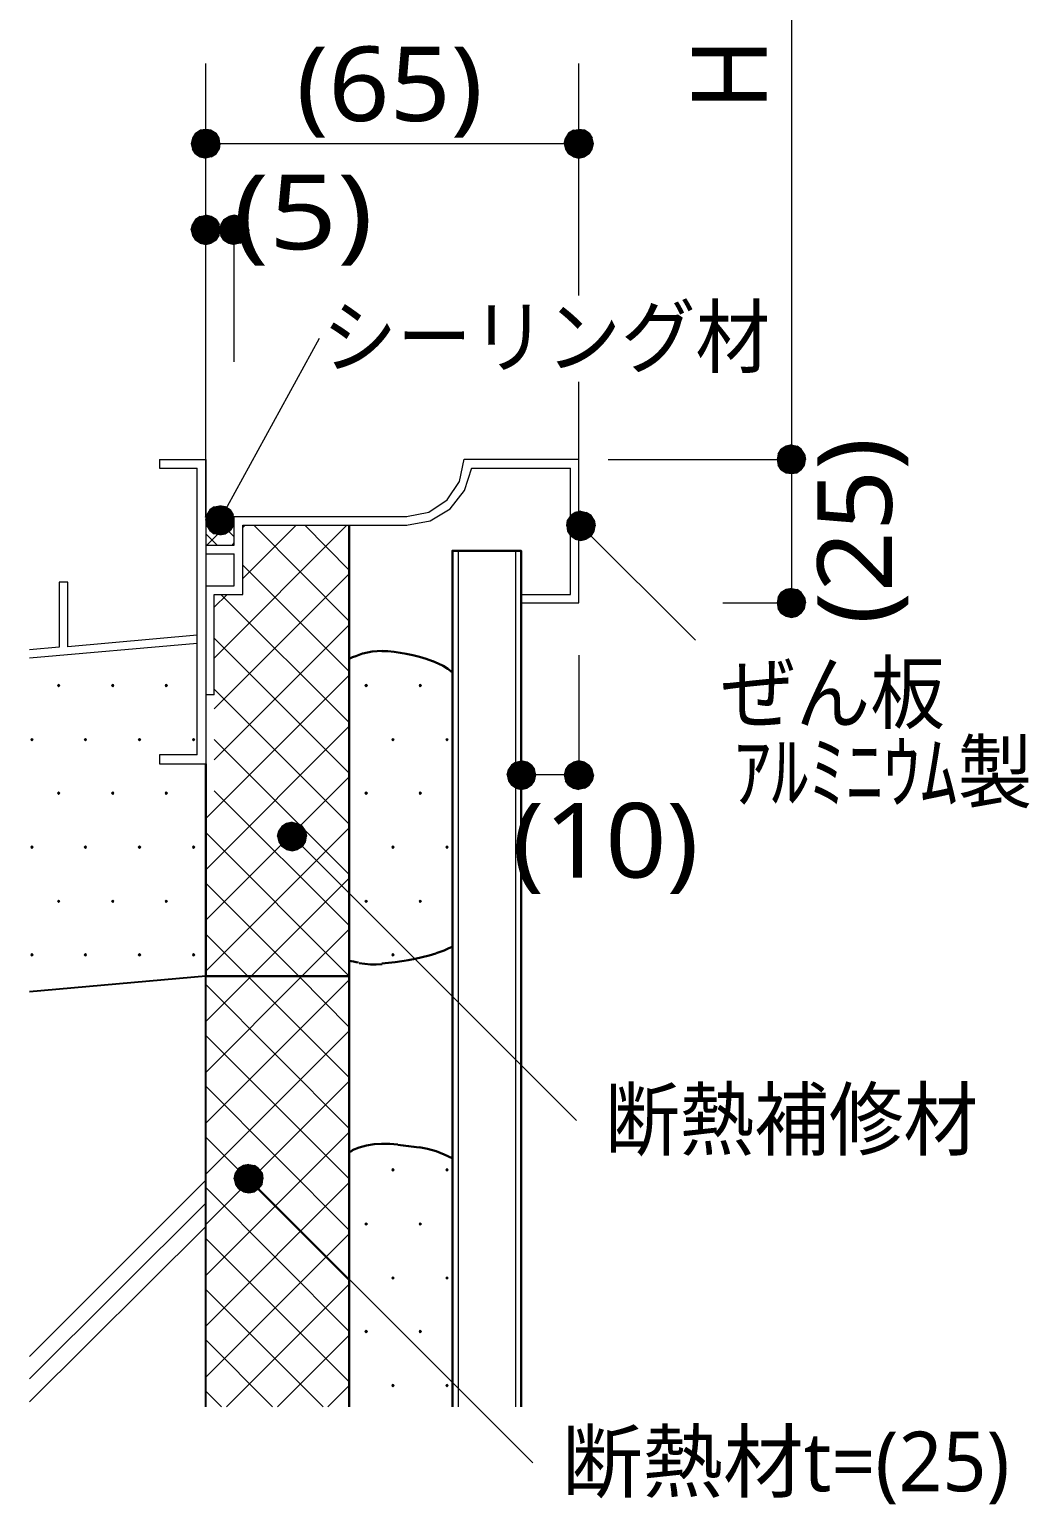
# Model space of a CAD drawing. Header units: millimetres. Extents: x 0 to 420, y 0 to 297.
# Drawn here: x 320.5 to 355.3, y 163.8 to 215.2 of the extents above; entities that cross this region are included whole.
import ezdxf
from ezdxf.enums import TextEntityAlignment as Align

# ---------------------------------------------------------------- set-up
doc = ezdxf.new("R2010")
doc.units = ezdxf.units.MM
doc.styles.add('kst32b', font='NotoSansJP-Variable.ttf')

msp = doc.modelspace()

# ---------------------------------------------------------------- hatches: boundary and pattern name
h = msp.add_hatch(color=7)
h.paths.add_polyline_path([(326.623, 211.73), (326.432, 211.709), (326.623, 211.243), (326.623, 211.73)])
h.paths.add_polyline_path([(326.432, 211.709), (326.623, 211.243), (326.263, 211.603), (326.432, 211.709)])
h.paths.add_polyline_path([(326.623, 211.243), (326.263, 211.603), (326.157, 211.434), (326.623, 211.243)])
h = msp.add_hatch(color=7)
h.paths.add_polyline_path([(327.088, 211.434), (326.983, 211.603), (326.623, 211.243), (327.088, 211.434)])
h.paths.add_polyline_path([(326.983, 211.603), (326.623, 211.243), (326.813, 211.709), (326.983, 211.603)])
h.paths.add_polyline_path([(326.623, 211.243), (326.813, 211.709), (326.623, 211.73), (326.623, 211.243)])
h = msp.add_hatch(color=7)
h.paths.add_polyline_path([(339.81, 211.709), (339.619, 211.73), (339.619, 211.243), (339.81, 211.709)])
h.paths.add_polyline_path([(339.619, 211.73), (339.619, 211.243), (339.429, 211.709), (339.619, 211.73)])
h.paths.add_polyline_path([(339.619, 211.243), (339.429, 211.709), (339.259, 211.603), (339.619, 211.243)])
h = msp.add_hatch(color=7)
h.paths.add_polyline_path([(340.127, 211.243), (340.085, 211.434), (339.619, 211.243), (340.127, 211.243)])
h.paths.add_polyline_path([(340.085, 211.434), (339.619, 211.243), (339.979, 211.603), (340.085, 211.434)])
h.paths.add_polyline_path([(339.619, 211.243), (339.979, 211.603), (339.81, 211.709), (339.619, 211.243)])
for points in [[(326.157, 211.434), (326.115, 211.243), (326.623, 211.243), (326.157, 211.434)], [(340.085, 211.053), (340.127, 211.243), (339.619, 211.243), (340.085, 211.053)], [(327.088, 208.047), (327.11, 208.238), (326.623, 208.238), (327.088, 208.047)], [(327.152, 208.428), (327.11, 208.238), (327.618, 208.238), (327.152, 208.428)], [(346.837, 199.771), (347.028, 199.75), (347.028, 200.237), (346.837, 199.771)], [(339.492, 198.395), (339.344, 198.289), (339.683, 197.929), (339.492, 198.395)], [(326.665, 197.929), (326.771, 197.76), (327.11, 198.12), (326.665, 197.929)], [(346.837, 194.776), (347.028, 194.733), (347.028, 195.241), (346.837, 194.776)], [(321.5, 192.405), (321.479, 192.384), (321.458, 192.363), (321.479, 192.341), (321.5, 192.32), (321.522, 192.341), (321.543, 192.363), (321.522, 192.384), (321.5, 192.405)], [(323.384, 192.405), (323.363, 192.384), (323.342, 192.363), (323.363, 192.341), (323.384, 192.32), (323.405, 192.341), (323.427, 192.363), (323.405, 192.384), (323.384, 192.405)], [(325.247, 192.405), (325.226, 192.384), (325.205, 192.363), (325.226, 192.341), (325.247, 192.32), (325.268, 192.341), (325.289, 192.363), (325.268, 192.384), (325.247, 192.405)], [(332.211, 192.405), (332.19, 192.384), (332.169, 192.363), (332.19, 192.341), (332.211, 192.32), (332.232, 192.341), (332.253, 192.363), (332.232, 192.384), (332.211, 192.405)], [(334.095, 192.405), (334.073, 192.384), (334.052, 192.363), (334.073, 192.341), (334.095, 192.32), (334.116, 192.341), (334.137, 192.363), (334.116, 192.384), (334.095, 192.405)], [(320.569, 190.521), (320.548, 190.5), (320.527, 190.479), (320.548, 190.458), (320.569, 190.437), (320.59, 190.458), (320.612, 190.479), (320.59, 190.5), (320.569, 190.521)], [(322.432, 190.521), (322.411, 190.5), (322.389, 190.479), (322.411, 190.458), (322.432, 190.437), (322.453, 190.458), (322.474, 190.479), (322.453, 190.5), (322.432, 190.521)], [(324.316, 190.521), (324.295, 190.5), (324.273, 190.479), (324.295, 190.458), (324.316, 190.437), (324.337, 190.458), (324.358, 190.479), (324.337, 190.5), (324.316, 190.521)], [(326.2, 190.521), (326.178, 190.5), (326.157, 190.479), (326.178, 190.458), (326.2, 190.437), (326.221, 190.458), (326.242, 190.479), (326.221, 190.5), (326.2, 190.521)], [(333.142, 190.521), (333.121, 190.5), (333.1, 190.479), (333.121, 190.458), (333.142, 190.437), (333.163, 190.458), (333.185, 190.479), (333.163, 190.5), (333.142, 190.521)], [(335.026, 190.521), (335.005, 190.5), (334.984, 190.479), (335.005, 190.458), (335.026, 190.437), (335.047, 190.458), (335.068, 190.479), (335.047, 190.5), (335.026, 190.521)], [(338.074, 189.039), (338.116, 189.251), (337.608, 189.251), (338.074, 189.039)], [(339.154, 189.442), (339.111, 189.251), (339.619, 189.251), (339.154, 189.442)], [(321.5, 188.658), (321.479, 188.637), (321.458, 188.616), (321.479, 188.595), (321.5, 188.574), (321.522, 188.595), (321.543, 188.616), (321.522, 188.637), (321.5, 188.658)], [(323.384, 188.658), (323.363, 188.637), (323.342, 188.616), (323.363, 188.595), (323.384, 188.574), (323.405, 188.595), (323.427, 188.616), (323.405, 188.637), (323.384, 188.658)], [(325.247, 188.658), (325.226, 188.637), (325.205, 188.616), (325.226, 188.595), (325.247, 188.574), (325.268, 188.595), (325.289, 188.616), (325.268, 188.637), (325.247, 188.658)], [(332.211, 188.658), (332.19, 188.637), (332.169, 188.616), (332.19, 188.595), (332.211, 188.574), (332.232, 188.595), (332.253, 188.616), (332.232, 188.637), (332.211, 188.658)], [(334.095, 188.658), (334.073, 188.637), (334.052, 188.616), (334.073, 188.595), (334.095, 188.574), (334.116, 188.595), (334.137, 188.616), (334.116, 188.637), (334.095, 188.658)], [(329.438, 187.558), (329.269, 187.452), (329.629, 187.113), (329.438, 187.558)], [(320.569, 186.775), (320.548, 186.754), (320.527, 186.732), (320.548, 186.711), (320.569, 186.69), (320.59, 186.711), (320.612, 186.732), (320.59, 186.754), (320.569, 186.775)], [(322.432, 186.775), (322.411, 186.754), (322.389, 186.732), (322.411, 186.711), (322.432, 186.69), (322.453, 186.711), (322.474, 186.732), (322.453, 186.754), (322.432, 186.775)], [(324.316, 186.775), (324.295, 186.754), (324.273, 186.732), (324.295, 186.711), (324.316, 186.69), (324.337, 186.711), (324.358, 186.732), (324.337, 186.754), (324.316, 186.775)], [(326.2, 186.775), (326.178, 186.754), (326.157, 186.732), (326.178, 186.711), (326.2, 186.69), (326.221, 186.711), (326.242, 186.732), (326.221, 186.754), (326.2, 186.775)], [(333.142, 186.775), (333.121, 186.754), (333.1, 186.732), (333.121, 186.711), (333.142, 186.69), (333.163, 186.711), (333.185, 186.732), (333.163, 186.754), (333.142, 186.775)], [(335.026, 186.775), (335.005, 186.754), (334.984, 186.732), (335.005, 186.711), (335.026, 186.69), (335.047, 186.711), (335.068, 186.732), (335.047, 186.754), (335.026, 186.775)], [(321.5, 184.891), (321.479, 184.87), (321.458, 184.848), (321.479, 184.827), (321.5, 184.806), (321.522, 184.827), (321.543, 184.848), (321.522, 184.87), (321.5, 184.891)], [(323.384, 184.891), (323.363, 184.87), (323.342, 184.848), (323.363, 184.827), (323.384, 184.806), (323.405, 184.827), (323.427, 184.848), (323.405, 184.87), (323.384, 184.891)], [(325.247, 184.891), (325.226, 184.87), (325.205, 184.848), (325.226, 184.827), (325.247, 184.806), (325.268, 184.827), (325.289, 184.848), (325.268, 184.87), (325.247, 184.891)], [(332.211, 184.891), (332.19, 184.87), (332.169, 184.848), (332.19, 184.827), (332.211, 184.806), (332.232, 184.827), (332.253, 184.848), (332.232, 184.87), (332.211, 184.891)], [(334.095, 184.891), (334.073, 184.87), (334.052, 184.848), (334.073, 184.827), (334.095, 184.806), (334.116, 184.827), (334.137, 184.848), (334.116, 184.87), (334.095, 184.891)], [(320.569, 183.028), (320.548, 183.007), (320.527, 182.986), (320.548, 182.965), (320.569, 182.944), (320.59, 182.965), (320.612, 182.986), (320.59, 183.007), (320.569, 183.028)], [(322.432, 183.028), (322.411, 183.007), (322.389, 182.986), (322.411, 182.965), (322.432, 182.944), (322.453, 182.965), (322.474, 182.986), (322.453, 183.007), (322.432, 183.028)], [(324.316, 183.028), (324.295, 183.007), (324.273, 182.986), (324.295, 182.965), (324.316, 182.944), (324.337, 182.965), (324.358, 182.986), (324.337, 183.007), (324.316, 183.028)], [(326.2, 183.028), (326.178, 183.007), (326.157, 182.986), (326.178, 182.965), (326.2, 182.944), (326.221, 182.965), (326.242, 182.986), (326.221, 183.007), (326.2, 183.028)], [(333.142, 183.028), (333.121, 183.007), (333.1, 182.986), (333.121, 182.965), (333.142, 182.944), (333.163, 182.965), (333.185, 182.986), (333.163, 183.007), (333.142, 183.028)], [(327.935, 175.641), (327.766, 175.535), (328.126, 175.175), (327.935, 175.641)], [(333.142, 175.535), (333.121, 175.514), (333.1, 175.493), (333.121, 175.472), (333.142, 175.45), (333.163, 175.472), (333.185, 175.493), (333.163, 175.514), (333.142, 175.535)], [(335.026, 175.535), (335.005, 175.514), (334.984, 175.493), (335.005, 175.472), (335.026, 175.45), (335.047, 175.472), (335.068, 175.493), (335.047, 175.514), (335.026, 175.535)], [(332.211, 173.651), (332.19, 173.63), (332.169, 173.609), (332.19, 173.588), (332.211, 173.567), (332.232, 173.588), (332.253, 173.609), (332.232, 173.63), (332.211, 173.651)], [(334.095, 173.651), (334.073, 173.63), (334.052, 173.609), (334.073, 173.588), (334.095, 173.567), (334.116, 173.588), (334.137, 173.609), (334.116, 173.63), (334.095, 173.651)], [(333.142, 171.767), (333.121, 171.746), (333.1, 171.725), (333.121, 171.704), (333.142, 171.683), (333.163, 171.704), (333.185, 171.725), (333.163, 171.746), (333.142, 171.767)], [(335.026, 171.767), (335.005, 171.746), (334.984, 171.725), (335.005, 171.704), (335.026, 171.683), (335.047, 171.704), (335.068, 171.725), (335.047, 171.746), (335.026, 171.767)], [(332.211, 169.905), (332.19, 169.884), (332.169, 169.862), (332.19, 169.841), (332.211, 169.82), (332.232, 169.841), (332.253, 169.862), (332.232, 169.884), (332.211, 169.905)], [(334.095, 169.905), (334.073, 169.884), (334.052, 169.862), (334.073, 169.841), (334.095, 169.82), (334.116, 169.841), (334.137, 169.862), (334.116, 169.884), (334.095, 169.905)], [(333.142, 168.021), (333.121, 168), (333.1, 167.979), (333.121, 167.957), (333.142, 167.936), (333.163, 167.957), (333.185, 167.979), (333.163, 168), (333.142, 168.021)], [(335.026, 168.021), (335.005, 168), (334.984, 167.979), (335.005, 167.957), (335.026, 167.936), (335.047, 167.957), (335.068, 167.979), (335.047, 168), (335.026, 168.021)]]:
    msp.add_hatch(color=7).paths.add_polyline_path(points)
h = msp.add_hatch(color=7)
h.paths.add_polyline_path([(326.115, 211.243), (326.157, 211.053), (326.623, 211.243), (326.115, 211.243)])
h.paths.add_polyline_path([(326.157, 211.053), (326.623, 211.243), (326.263, 210.883), (326.157, 211.053)])
h.paths.add_polyline_path([(326.623, 211.243), (326.263, 210.883), (326.432, 210.778), (326.623, 211.243)])
h = msp.add_hatch(color=7)
h.paths.add_polyline_path([(326.432, 210.778), (326.623, 210.735), (326.623, 211.243), (326.432, 210.778)])
h.paths.add_polyline_path([(326.623, 210.735), (326.623, 211.243), (326.813, 210.778), (326.623, 210.735)])
h.paths.add_polyline_path([(326.623, 211.243), (326.813, 210.778), (326.983, 210.883), (326.623, 211.243)])
h = msp.add_hatch(color=7)
h.paths.add_polyline_path([(326.983, 210.883), (327.088, 211.053), (326.623, 211.243), (326.983, 210.883)])
h.paths.add_polyline_path([(327.088, 211.053), (326.623, 211.243), (327.11, 211.243), (327.088, 211.053)])
h.paths.add_polyline_path([(326.623, 211.243), (327.11, 211.243), (327.088, 211.434), (326.623, 211.243)])
h = msp.add_hatch(color=7)
h.paths.add_polyline_path([(339.259, 211.603), (339.154, 211.434), (339.619, 211.243), (339.259, 211.603)])
h.paths.add_polyline_path([(339.154, 211.434), (339.619, 211.243), (339.111, 211.243), (339.154, 211.434)])
h.paths.add_polyline_path([(339.619, 211.243), (339.111, 211.243), (339.154, 211.053), (339.619, 211.243)])
h = msp.add_hatch(color=7)
h.paths.add_polyline_path([(339.154, 211.053), (339.259, 210.883), (339.619, 211.243), (339.154, 211.053)])
h.paths.add_polyline_path([(339.259, 210.883), (339.619, 211.243), (339.429, 210.778), (339.259, 210.883)])
h.paths.add_polyline_path([(339.619, 211.243), (339.429, 210.778), (339.619, 210.735), (339.619, 211.243)])
h = msp.add_hatch(color=7)
h.paths.add_polyline_path([(339.619, 210.735), (339.81, 210.778), (339.619, 211.243), (339.619, 210.735)])
h.paths.add_polyline_path([(339.81, 210.778), (339.619, 211.243), (339.979, 210.883), (339.81, 210.778)])
h.paths.add_polyline_path([(339.619, 211.243), (339.979, 210.883), (340.085, 211.053), (339.619, 211.243)])
h = msp.add_hatch(color=7)
h.paths.add_polyline_path([(326.813, 208.703), (326.623, 208.746), (326.623, 208.238), (326.813, 208.703)])
h.paths.add_polyline_path([(326.623, 208.746), (326.623, 208.238), (326.432, 208.703), (326.623, 208.746)])
h.paths.add_polyline_path([(326.623, 208.238), (326.432, 208.703), (326.263, 208.597), (326.623, 208.238)])
h = msp.add_hatch(color=7)
h.paths.add_polyline_path([(327.11, 208.238), (327.088, 208.428), (326.623, 208.238), (327.11, 208.238)])
h.paths.add_polyline_path([(327.088, 208.428), (326.623, 208.238), (326.983, 208.597), (327.088, 208.428)])
h.paths.add_polyline_path([(326.623, 208.238), (326.983, 208.597), (326.813, 208.703), (326.623, 208.238)])
h = msp.add_hatch(color=7)
h.paths.add_polyline_path([(327.618, 208.746), (327.427, 208.703), (327.618, 208.238), (327.618, 208.746)])
h.paths.add_polyline_path([(327.427, 208.703), (327.618, 208.238), (327.258, 208.597), (327.427, 208.703)])
h.paths.add_polyline_path([(327.618, 208.238), (327.258, 208.597), (327.152, 208.428), (327.618, 208.238)])
h = msp.add_hatch(color=7)
h.paths.add_polyline_path([(328.083, 208.428), (327.978, 208.597), (327.618, 208.238), (328.083, 208.428)])
h.paths.add_polyline_path([(327.978, 208.597), (327.618, 208.238), (327.808, 208.703), (327.978, 208.597)])
h.paths.add_polyline_path([(327.618, 208.238), (327.808, 208.703), (327.618, 208.746), (327.618, 208.238)])
h = msp.add_hatch(color=7)
h.paths.add_polyline_path([(326.263, 208.597), (326.157, 208.428), (326.623, 208.238), (326.263, 208.597)])
h.paths.add_polyline_path([(326.157, 208.428), (326.623, 208.238), (326.115, 208.238), (326.157, 208.428)])
h.paths.add_polyline_path([(326.623, 208.238), (326.115, 208.238), (326.157, 208.047), (326.623, 208.238)])
h = msp.add_hatch(color=7)
h.paths.add_polyline_path([(326.157, 208.047), (326.263, 207.878), (326.623, 208.238), (326.157, 208.047)])
h.paths.add_polyline_path([(326.263, 207.878), (326.623, 208.238), (326.432, 207.772), (326.263, 207.878)])
h.paths.add_polyline_path([(326.623, 208.238), (326.432, 207.772), (326.623, 207.73), (326.623, 208.238)])
h = msp.add_hatch(color=7)
h.paths.add_polyline_path([(326.623, 207.73), (326.813, 207.772), (326.623, 208.238), (326.623, 207.73)])
h.paths.add_polyline_path([(326.813, 207.772), (326.623, 208.238), (326.983, 207.878), (326.813, 207.772)])
h.paths.add_polyline_path([(326.623, 208.238), (326.983, 207.878), (327.088, 208.047), (326.623, 208.238)])
h = msp.add_hatch(color=7)
h.paths.add_polyline_path([(327.11, 208.238), (327.152, 208.047), (327.618, 208.238), (327.11, 208.238)])
h.paths.add_polyline_path([(327.152, 208.047), (327.618, 208.238), (327.258, 207.878), (327.152, 208.047)])
h.paths.add_polyline_path([(327.618, 208.238), (327.258, 207.878), (327.427, 207.772), (327.618, 208.238)])
h = msp.add_hatch(color=7)
h.paths.add_polyline_path([(327.427, 207.772), (327.618, 207.73), (327.618, 208.238), (327.427, 207.772)])
h.paths.add_polyline_path([(327.618, 207.73), (327.618, 208.238), (327.808, 207.772), (327.618, 207.73)])
h.paths.add_polyline_path([(327.618, 208.238), (327.808, 207.772), (327.978, 207.878), (327.618, 208.238)])
h = msp.add_hatch(color=7)
h.paths.add_polyline_path([(327.978, 207.878), (328.083, 208.047), (327.618, 208.238), (327.978, 207.878)])
h.paths.add_polyline_path([(328.083, 208.047), (327.618, 208.238), (328.126, 208.238), (328.083, 208.047)])
h.paths.add_polyline_path([(327.618, 208.238), (328.126, 208.238), (328.083, 208.428), (327.618, 208.238)])
h = msp.add_hatch(color=7)
h.paths.add_polyline_path([(346.837, 200.702), (346.668, 200.596), (347.028, 200.237), (346.837, 200.702)])
h.paths.add_polyline_path([(346.668, 200.596), (347.028, 200.237), (346.562, 200.427), (346.668, 200.596)])
h.paths.add_polyline_path([(347.028, 200.237), (346.562, 200.427), (346.52, 200.237), (347.028, 200.237)])
h = msp.add_hatch(color=7)
h.paths.add_polyline_path([(347.366, 200.596), (347.218, 200.702), (347.028, 200.237), (347.366, 200.596)])
h.paths.add_polyline_path([(347.218, 200.702), (347.028, 200.237), (347.028, 200.745), (347.218, 200.702)])
h.paths.add_polyline_path([(347.028, 200.237), (347.028, 200.745), (346.837, 200.702), (347.028, 200.237)])
h = msp.add_hatch(color=7)
h.paths.add_polyline_path([(347.472, 200.046), (347.514, 200.237), (347.028, 200.237), (347.472, 200.046)])
h.paths.add_polyline_path([(347.514, 200.237), (347.028, 200.237), (347.472, 200.427), (347.514, 200.237)])
h.paths.add_polyline_path([(347.028, 200.237), (347.472, 200.427), (347.366, 200.596), (347.028, 200.237)])
h = msp.add_hatch(color=7)
h.paths.add_polyline_path([(346.52, 200.237), (346.562, 200.046), (347.028, 200.237), (346.52, 200.237)])
h.paths.add_polyline_path([(346.562, 200.046), (347.028, 200.237), (346.668, 199.877), (346.562, 200.046)])
h.paths.add_polyline_path([(347.028, 200.237), (346.668, 199.877), (346.837, 199.771), (347.028, 200.237)])
h = msp.add_hatch(color=7)
h.paths.add_polyline_path([(347.028, 199.75), (347.218, 199.771), (347.028, 200.237), (347.028, 199.75)])
h.paths.add_polyline_path([(347.218, 199.771), (347.028, 200.237), (347.366, 199.877), (347.218, 199.771)])
h.paths.add_polyline_path([(347.028, 200.237), (347.366, 199.877), (347.472, 200.046), (347.028, 200.237)])
h = msp.add_hatch(color=7)
h.paths.add_polyline_path([(326.771, 198.48), (326.665, 198.311), (327.11, 198.12), (326.771, 198.48)])
h.paths.add_polyline_path([(326.665, 198.311), (327.11, 198.12), (326.623, 198.12), (326.665, 198.311)])
h.paths.add_polyline_path([(327.11, 198.12), (326.623, 198.12), (326.665, 197.929), (327.11, 198.12)])
h = msp.add_hatch(color=7)
h.paths.add_polyline_path([(327.3, 198.586), (327.11, 198.628), (327.11, 198.12), (327.3, 198.586)])
h.paths.add_polyline_path([(327.11, 198.628), (327.11, 198.12), (326.919, 198.586), (327.11, 198.628)])
h.paths.add_polyline_path([(327.11, 198.12), (326.919, 198.586), (326.771, 198.48), (327.11, 198.12)])
h = msp.add_hatch(color=7)
h.paths.add_polyline_path([(327.618, 198.12), (327.575, 198.311), (327.11, 198.12), (327.618, 198.12)])
h.paths.add_polyline_path([(327.575, 198.311), (327.11, 198.12), (327.47, 198.48), (327.575, 198.311)])
h.paths.add_polyline_path([(327.11, 198.12), (327.47, 198.48), (327.3, 198.586), (327.11, 198.12)])
h = msp.add_hatch(color=7)
h.paths.add_polyline_path([(340.043, 198.289), (339.873, 198.395), (339.683, 197.929), (340.043, 198.289)])
h.paths.add_polyline_path([(339.873, 198.395), (339.683, 197.929), (339.683, 198.437), (339.873, 198.395)])
h.paths.add_polyline_path([(339.683, 197.929), (339.683, 198.437), (339.492, 198.395), (339.683, 197.929)])
h = msp.add_hatch(color=7)
h.paths.add_polyline_path([(326.771, 197.76), (326.919, 197.654), (327.11, 198.12), (326.771, 197.76)])
h.paths.add_polyline_path([(326.919, 197.654), (327.11, 198.12), (327.11, 197.612), (326.919, 197.654)])
h.paths.add_polyline_path([(327.11, 198.12), (327.11, 197.612), (327.3, 197.654), (327.11, 198.12)])
h = msp.add_hatch(color=7)
h.paths.add_polyline_path([(327.3, 197.654), (327.47, 197.76), (327.11, 198.12), (327.3, 197.654)])
h.paths.add_polyline_path([(327.47, 197.76), (327.11, 198.12), (327.575, 197.929), (327.47, 197.76)])
h.paths.add_polyline_path([(327.11, 198.12), (327.575, 197.929), (327.618, 198.12), (327.11, 198.12)])
h = msp.add_hatch(color=7)
h.paths.add_polyline_path([(339.344, 198.289), (339.217, 198.12), (339.683, 197.929), (339.344, 198.289)])
h.paths.add_polyline_path([(339.217, 198.12), (339.683, 197.929), (339.196, 197.929), (339.217, 198.12)])
h.paths.add_polyline_path([(339.683, 197.929), (339.196, 197.929), (339.217, 197.739), (339.683, 197.929)])
h = msp.add_hatch(color=7)
h.paths.add_polyline_path([(339.217, 197.739), (339.344, 197.57), (339.683, 197.929), (339.217, 197.739)])
h.paths.add_polyline_path([(339.344, 197.57), (339.683, 197.929), (339.492, 197.464), (339.344, 197.57)])
h.paths.add_polyline_path([(339.683, 197.929), (339.492, 197.464), (339.683, 197.421), (339.683, 197.929)])
h = msp.add_hatch(color=7)
h.paths.add_polyline_path([(340.148, 197.739), (340.191, 197.929), (339.683, 197.929), (340.148, 197.739)])
h.paths.add_polyline_path([(340.191, 197.929), (339.683, 197.929), (340.148, 198.12), (340.191, 197.929)])
h.paths.add_polyline_path([(339.683, 197.929), (340.148, 198.12), (340.043, 198.289), (339.683, 197.929)])
h = msp.add_hatch(color=7)
h.paths.add_polyline_path([(339.683, 197.421), (339.873, 197.464), (339.683, 197.929), (339.683, 197.421)])
h.paths.add_polyline_path([(339.873, 197.464), (339.683, 197.929), (340.043, 197.57), (339.873, 197.464)])
h.paths.add_polyline_path([(339.683, 197.929), (340.043, 197.57), (340.148, 197.739), (339.683, 197.929)])
h = msp.add_hatch(color=7)
h.paths.add_polyline_path([(346.837, 195.707), (346.668, 195.601), (347.028, 195.241), (346.837, 195.707)])
h.paths.add_polyline_path([(346.668, 195.601), (347.028, 195.241), (346.562, 195.432), (346.668, 195.601)])
h.paths.add_polyline_path([(347.028, 195.241), (346.562, 195.432), (346.52, 195.241), (347.028, 195.241)])
h = msp.add_hatch(color=7)
h.paths.add_polyline_path([(347.366, 195.601), (347.218, 195.707), (347.028, 195.241), (347.366, 195.601)])
h.paths.add_polyline_path([(347.218, 195.707), (347.028, 195.241), (347.028, 195.749), (347.218, 195.707)])
h.paths.add_polyline_path([(347.028, 195.241), (347.028, 195.749), (346.837, 195.707), (347.028, 195.241)])
h = msp.add_hatch(color=7)
h.paths.add_polyline_path([(347.472, 195.051), (347.514, 195.241), (347.028, 195.241), (347.472, 195.051)])
h.paths.add_polyline_path([(347.514, 195.241), (347.028, 195.241), (347.472, 195.432), (347.514, 195.241)])
h.paths.add_polyline_path([(347.028, 195.241), (347.472, 195.432), (347.366, 195.601), (347.028, 195.241)])
h = msp.add_hatch(color=7)
h.paths.add_polyline_path([(346.52, 195.241), (346.562, 195.051), (347.028, 195.241), (346.52, 195.241)])
h.paths.add_polyline_path([(346.562, 195.051), (347.028, 195.241), (346.668, 194.881), (346.562, 195.051)])
h.paths.add_polyline_path([(347.028, 195.241), (346.668, 194.881), (346.837, 194.776), (347.028, 195.241)])
h = msp.add_hatch(color=7)
h.paths.add_polyline_path([(347.028, 194.733), (347.218, 194.776), (347.028, 195.241), (347.028, 194.733)])
h.paths.add_polyline_path([(347.218, 194.776), (347.028, 195.241), (347.366, 194.881), (347.218, 194.776)])
h.paths.add_polyline_path([(347.028, 195.241), (347.366, 194.881), (347.472, 195.051), (347.028, 195.241)])
h = msp.add_hatch(color=7)
h.paths.add_polyline_path([(337.82, 189.696), (337.608, 189.738), (337.608, 189.251), (337.82, 189.696)])
h.paths.add_polyline_path([(337.608, 189.738), (337.608, 189.251), (337.418, 189.696), (337.608, 189.738)])
h.paths.add_polyline_path([(337.608, 189.251), (337.418, 189.696), (337.27, 189.59), (337.608, 189.251)])
h = msp.add_hatch(color=7)
h.paths.add_polyline_path([(338.116, 189.251), (338.074, 189.442), (337.608, 189.251), (338.116, 189.251)])
h.paths.add_polyline_path([(338.074, 189.442), (337.608, 189.251), (337.968, 189.59), (338.074, 189.442)])
h.paths.add_polyline_path([(337.608, 189.251), (337.968, 189.59), (337.82, 189.696), (337.608, 189.251)])
h = msp.add_hatch(color=7)
h.paths.add_polyline_path([(339.619, 189.738), (339.429, 189.696), (339.619, 189.251), (339.619, 189.738)])
h.paths.add_polyline_path([(339.429, 189.696), (339.619, 189.251), (339.259, 189.59), (339.429, 189.696)])
h.paths.add_polyline_path([(339.619, 189.251), (339.259, 189.59), (339.154, 189.442), (339.619, 189.251)])
h = msp.add_hatch(color=7)
h.paths.add_polyline_path([(340.085, 189.442), (339.979, 189.59), (339.619, 189.251), (340.085, 189.442)])
h.paths.add_polyline_path([(339.979, 189.59), (339.619, 189.251), (339.81, 189.696), (339.979, 189.59)])
h.paths.add_polyline_path([(339.619, 189.251), (339.81, 189.696), (339.619, 189.738), (339.619, 189.251)])
h = msp.add_hatch(color=7)
h.paths.add_polyline_path([(337.27, 189.59), (337.164, 189.442), (337.608, 189.251), (337.27, 189.59)])
h.paths.add_polyline_path([(337.164, 189.442), (337.608, 189.251), (337.121, 189.251), (337.164, 189.442)])
h.paths.add_polyline_path([(337.608, 189.251), (337.121, 189.251), (337.164, 189.039), (337.608, 189.251)])
h = msp.add_hatch(color=7)
h.paths.add_polyline_path([(337.164, 189.039), (337.27, 188.891), (337.608, 189.251), (337.164, 189.039)])
h.paths.add_polyline_path([(337.27, 188.891), (337.608, 189.251), (337.418, 188.786), (337.27, 188.891)])
h.paths.add_polyline_path([(337.608, 189.251), (337.418, 188.786), (337.608, 188.743), (337.608, 189.251)])
h = msp.add_hatch(color=7)
h.paths.add_polyline_path([(337.608, 188.743), (337.82, 188.786), (337.608, 189.251), (337.608, 188.743)])
h.paths.add_polyline_path([(337.82, 188.786), (337.608, 189.251), (337.968, 188.891), (337.82, 188.786)])
h.paths.add_polyline_path([(337.608, 189.251), (337.968, 188.891), (338.074, 189.039), (337.608, 189.251)])
h = msp.add_hatch(color=7)
h.paths.add_polyline_path([(339.111, 189.251), (339.154, 189.039), (339.619, 189.251), (339.111, 189.251)])
h.paths.add_polyline_path([(339.154, 189.039), (339.619, 189.251), (339.259, 188.891), (339.154, 189.039)])
h.paths.add_polyline_path([(339.619, 189.251), (339.259, 188.891), (339.429, 188.786), (339.619, 189.251)])
h = msp.add_hatch(color=7)
h.paths.add_polyline_path([(339.429, 188.786), (339.619, 188.743), (339.619, 189.251), (339.429, 188.786)])
h.paths.add_polyline_path([(339.619, 188.743), (339.619, 189.251), (339.81, 188.786), (339.619, 188.743)])
h.paths.add_polyline_path([(339.619, 189.251), (339.81, 188.786), (339.979, 188.891), (339.619, 189.251)])
h = msp.add_hatch(color=7)
h.paths.add_polyline_path([(339.979, 188.891), (340.085, 189.039), (339.619, 189.251), (339.979, 188.891)])
h.paths.add_polyline_path([(340.085, 189.039), (339.619, 189.251), (340.127, 189.251), (340.085, 189.039)])
h.paths.add_polyline_path([(339.619, 189.251), (340.127, 189.251), (340.085, 189.442), (339.619, 189.251)])
h = msp.add_hatch(color=7)
h.paths.add_polyline_path([(329.988, 187.452), (329.819, 187.558), (329.629, 187.113), (329.988, 187.452)])
h.paths.add_polyline_path([(329.819, 187.558), (329.629, 187.113), (329.629, 187.6), (329.819, 187.558)])
h.paths.add_polyline_path([(329.629, 187.113), (329.629, 187.6), (329.438, 187.558), (329.629, 187.113)])
h = msp.add_hatch(color=7)
h.paths.add_polyline_path([(329.269, 187.452), (329.163, 187.304), (329.629, 187.113), (329.269, 187.452)])
h.paths.add_polyline_path([(329.163, 187.304), (329.629, 187.113), (329.121, 187.113), (329.163, 187.304)])
h.paths.add_polyline_path([(329.629, 187.113), (329.121, 187.113), (329.163, 186.923), (329.629, 187.113)])
h = msp.add_hatch(color=7)
h.paths.add_polyline_path([(329.163, 186.923), (329.269, 186.754), (329.629, 187.113), (329.163, 186.923)])
h.paths.add_polyline_path([(329.269, 186.754), (329.629, 187.113), (329.438, 186.648), (329.269, 186.754)])
h.paths.add_polyline_path([(329.629, 187.113), (329.438, 186.648), (329.629, 186.605), (329.629, 187.113)])
h = msp.add_hatch(color=7)
h.paths.add_polyline_path([(330.094, 186.923), (330.137, 187.113), (329.629, 187.113), (330.094, 186.923)])
h.paths.add_polyline_path([(330.137, 187.113), (329.629, 187.113), (330.094, 187.304), (330.137, 187.113)])
h.paths.add_polyline_path([(329.629, 187.113), (330.094, 187.304), (329.988, 187.452), (329.629, 187.113)])
h = msp.add_hatch(color=7)
h.paths.add_polyline_path([(329.629, 186.605), (329.819, 186.648), (329.629, 187.113), (329.629, 186.605)])
h.paths.add_polyline_path([(329.819, 186.648), (329.629, 187.113), (329.988, 186.754), (329.819, 186.648)])
h.paths.add_polyline_path([(329.629, 187.113), (329.988, 186.754), (330.094, 186.923), (329.629, 187.113)])
h = msp.add_hatch(color=7)
h.paths.add_polyline_path([(327.766, 175.535), (327.66, 175.387), (328.126, 175.175), (327.766, 175.535)])
h.paths.add_polyline_path([(327.66, 175.387), (328.126, 175.175), (327.618, 175.175), (327.66, 175.387)])
h.paths.add_polyline_path([(328.126, 175.175), (327.618, 175.175), (327.66, 174.985), (328.126, 175.175)])
h = msp.add_hatch(color=7)
h.paths.add_polyline_path([(328.464, 175.535), (328.316, 175.641), (328.126, 175.175), (328.464, 175.535)])
h.paths.add_polyline_path([(328.316, 175.641), (328.126, 175.175), (328.126, 175.683), (328.316, 175.641)])
h.paths.add_polyline_path([(328.126, 175.175), (328.126, 175.683), (327.935, 175.641), (328.126, 175.175)])
h = msp.add_hatch(color=7)
h.paths.add_polyline_path([(328.591, 174.985), (328.612, 175.175), (328.126, 175.175), (328.591, 174.985)])
h.paths.add_polyline_path([(328.612, 175.175), (328.126, 175.175), (328.591, 175.387), (328.612, 175.175)])
h.paths.add_polyline_path([(328.126, 175.175), (328.591, 175.387), (328.464, 175.535), (328.126, 175.175)])
h = msp.add_hatch(color=7)
h.paths.add_polyline_path([(327.66, 174.985), (327.766, 174.837), (328.126, 175.175), (327.66, 174.985)])
h.paths.add_polyline_path([(327.766, 174.837), (328.126, 175.175), (327.935, 174.731), (327.766, 174.837)])
h.paths.add_polyline_path([(328.126, 175.175), (327.935, 174.731), (328.126, 174.688), (328.126, 175.175)])
h = msp.add_hatch(color=7)
h.paths.add_polyline_path([(328.126, 174.688), (328.316, 174.731), (328.126, 175.175), (328.126, 174.688)])
h.paths.add_polyline_path([(328.316, 174.731), (328.126, 175.175), (328.464, 174.837), (328.316, 174.731)])
h.paths.add_polyline_path([(328.126, 175.175), (328.464, 174.837), (328.591, 174.985), (328.126, 175.175)])

# ---------------------------------------------------------------- linework, layer by layer
at = {"lineweight": 13}
for points in [[(347.028, 232.241), (347.028, 227.245), (347.028, 224.24), (347.028, 200.237), (347.028, 195.241)], [(326.623, 198.247), (326.623, 214.037)], [(339.619, 205.952), (339.619, 214.037)], [(326.623, 211.243), (339.619, 211.243)], [(327.618, 208.238), (326.623, 208.238)], [(327.618, 203.645), (327.618, 208.28)], [(327.11, 198.12), (330.581, 204.47)], [(339.619, 200.237), (339.619, 202.946)], [(325.014, 200.237), (326.623, 200.237)], [(325.014, 200.237), (325.014, 199.94), (326.327, 199.94)], [(326.327, 192.109), (326.327, 199.94)], [(326.623, 200.237), (326.623, 189.632)], [(333.618, 198.247), (334.397, 198.404), (335.033, 198.833), (335.461, 199.469), (335.619, 200.247)], [(333.618, 197.951), (334.439, 198.102), (335.133, 198.521), (335.638, 199.154), (335.895, 199.948)], [(339.619, 195.241), (339.619, 200.237), (335.619, 200.237)], [(335.894, 199.94), (339.323, 199.94)], [(339.323, 195.538), (339.323, 199.94)], [(340.635, 200.237), (347.028, 200.237)], [(344.636, 200.237), (347.028, 200.237)], [(326.623, 198.099), (326.729, 198.205)], [(326.665, 197.252), (327.618, 198.205)], [(326.919, 193.315), (331.534, 197.951)], [(327.618, 197.548), (327.046, 198.12)], [(327.618, 198.247), (333.629, 198.247)], [(327.618, 197.252), (327.618, 198.247)], [(327.914, 197.866), (327.999, 197.951)], [(327.914, 196.088), (329.777, 197.951)], [(327.914, 195.538), (327.914, 197.951), (333.629, 197.951)], [(331.618, 194.606), (328.295, 197.951)], [(331.618, 196.384), (330.073, 197.951)], [(339.683, 197.929), (343.683, 193.95)], [(327.025, 197.252), (326.623, 197.654)], [(327.554, 197.252), (327.618, 197.337)], [(326.623, 197.252), (327.618, 197.252)], [(326.623, 196.956), (327.618, 196.956)], [(327.618, 195.834), (327.618, 196.956)], [(335.428, 167.238), (335.428, 197.062)], [(337.418, 167.238), (337.418, 197.062)], [(331.618, 192.849), (327.914, 196.554)], [(321.522, 195.961), (321.522, 193.696), (320.484, 193.612)], [(321.818, 193.717), (321.818, 195.961), (321.522, 195.961)], [(326.623, 195.834), (327.618, 195.834)], [(326.919, 191.558), (331.618, 196.257)], [(326.919, 195.093), (327.364, 195.538)], [(326.919, 192.045), (326.919, 195.538), (327.914, 195.538)], [(331.618, 191.071), (327.152, 195.538)], [(337.608, 195.538), (339.323, 195.538)], [(337.608, 195.241), (339.619, 195.241)], [(344.636, 195.241), (347.028, 195.241)], [(326.919, 189.78), (331.618, 194.479)], [(326.327, 193.823), (320.484, 193.315)], [(326.327, 194.12), (321.818, 193.717)], [(326.327, 189.95), (326.327, 193.823)], [(331.618, 189.315), (326.919, 194.014)], [(339.619, 193.421), (339.619, 189.209)], [(326.623, 187.727), (331.618, 192.722)], [(331.618, 187.537), (326.919, 192.236)], [(326.919, 192.045), (326.623, 192.045)], [(326.623, 185.949), (331.618, 190.945)], [(331.618, 185.78), (326.919, 190.479)], [(326.327, 189.95), (325.014, 189.95), (325.014, 189.632), (326.623, 189.632)], [(326.623, 184.192), (331.618, 189.188)], [(339.619, 189.251), (337.608, 189.251)], [(331.618, 184.002), (326.919, 188.701)], [(326.623, 182.414), (331.618, 187.41)], [(331.618, 182.245), (326.623, 187.24)], [(329.629, 187.113), (339.535, 177.207)], [(326.623, 180.657), (328.21, 182.245), (331.618, 185.653)], [(331.618, 180.467), (329.861, 182.245), (326.623, 185.483)], [(326.623, 178.879), (329.967, 182.245), (331.618, 183.875)], [(331.618, 178.71), (328.083, 182.245), (326.623, 183.705)], [(326.623, 177.123), (331.618, 182.118)], [(331.618, 176.932), (326.623, 181.949)], [(326.623, 175.345), (331.618, 180.34)], [(331.618, 175.175), (326.623, 180.171)], [(326.623, 173.588), (331.618, 178.583)], [(331.618, 173.397), (326.623, 178.414)], [(326.623, 171.81), (331.618, 176.805)], [(331.618, 171.64), (326.623, 176.636)], [(320.484, 168.995), (326.623, 175.133)], [(320.484, 168.995), (326.623, 175.133)], [(326.623, 170.053), (331.618, 175.048)], [(331.618, 169.862), (326.623, 174.879)], [(328.126, 175.175), (338.011, 165.29)], [(320.484, 168.211), (326.623, 174.329)], [(320.484, 168.211), (326.623, 174.329)], [(320.484, 167.407), (326.623, 173.524)], [(320.484, 167.407), (326.623, 173.524)], [(326.623, 168.275), (331.618, 173.27)], [(331.618, 168.106), (326.623, 173.101)], [(330.708, 167.238), (326.623, 171.323)], [(327.343, 167.238), (331.618, 171.513)], [(328.951, 167.238), (326.623, 169.566)], [(329.121, 167.238), (331.618, 169.735)], [(327.173, 167.238), (326.623, 167.788)], [(330.877, 167.238), (331.618, 167.979)]]:
    msp.add_lwpolyline(points, dxfattribs=at)
at = {"lineweight": 0}
for points in [[(326.432, 211.709), (326.623, 211.243), (326.263, 211.603)], [(326.623, 211.73), (326.432, 211.709), (326.623, 211.243)], [(326.623, 211.243), (326.813, 211.709), (326.623, 211.73)], [(326.983, 211.603), (326.623, 211.243), (326.813, 211.709)], [(339.619, 211.243), (339.429, 211.709), (339.259, 211.603)], [(339.619, 211.73), (339.619, 211.243), (339.429, 211.709)], [(339.81, 211.709), (339.619, 211.73), (339.619, 211.243)], [(339.619, 211.243), (339.979, 211.603), (339.81, 211.709)], [(326.157, 211.434), (326.115, 211.243), (326.623, 211.243)], [(326.115, 211.243), (326.157, 211.053), (326.623, 211.243)], [(326.623, 211.243), (326.263, 211.603), (326.157, 211.434)], [(326.157, 211.053), (326.623, 211.243), (326.263, 210.883)], [(326.623, 211.243), (326.263, 210.883), (326.432, 210.778)], [(326.432, 210.778), (326.623, 210.735), (326.623, 211.243)], [(327.088, 211.434), (326.983, 211.603), (326.623, 211.243)], [(326.623, 211.243), (327.11, 211.243), (327.088, 211.434)], [(326.623, 210.735), (326.623, 211.243), (326.813, 210.778)], [(326.623, 211.243), (326.813, 210.778), (326.983, 210.883)], [(326.983, 210.883), (327.088, 211.053), (326.623, 211.243)], [(327.088, 211.053), (326.623, 211.243), (327.11, 211.243)], [(339.154, 211.434), (339.619, 211.243), (339.111, 211.243)], [(339.619, 211.243), (339.111, 211.243), (339.154, 211.053)], [(339.259, 211.603), (339.154, 211.434), (339.619, 211.243)], [(339.154, 211.053), (339.259, 210.883), (339.619, 211.243)], [(339.259, 210.883), (339.619, 211.243), (339.429, 210.778)], [(339.619, 211.243), (339.429, 210.778), (339.619, 210.735)], [(340.085, 211.434), (339.619, 211.243), (339.979, 211.603)], [(340.127, 211.243), (340.085, 211.434), (339.619, 211.243)], [(339.619, 210.735), (339.81, 210.778), (339.619, 211.243)], [(339.81, 210.778), (339.619, 211.243), (339.979, 210.883)], [(339.619, 211.243), (339.979, 210.883), (340.085, 211.053)], [(340.085, 211.053), (340.127, 211.243), (339.619, 211.243)], [(326.623, 208.238), (326.432, 208.703), (326.263, 208.597)], [(326.623, 208.746), (326.623, 208.238), (326.432, 208.703)], [(326.813, 208.703), (326.623, 208.746), (326.623, 208.238)], [(326.623, 208.238), (326.983, 208.597), (326.813, 208.703)], [(327.427, 208.703), (327.618, 208.238), (327.258, 208.597)], [(327.618, 208.746), (327.427, 208.703), (327.618, 208.238)], [(327.618, 208.238), (327.808, 208.703), (327.618, 208.746)], [(327.978, 208.597), (327.618, 208.238), (327.808, 208.703)], [(326.157, 208.428), (326.623, 208.238), (326.115, 208.238)], [(326.623, 208.238), (326.115, 208.238), (326.157, 208.047)], [(326.263, 208.597), (326.157, 208.428), (326.623, 208.238)], [(326.157, 208.047), (326.263, 207.878), (326.623, 208.238)], [(326.263, 207.878), (326.623, 208.238), (326.432, 207.772)], [(326.623, 208.238), (326.432, 207.772), (326.623, 207.73)], [(327.088, 208.428), (326.623, 208.238), (326.983, 208.597)], [(327.11, 208.238), (327.088, 208.428), (326.623, 208.238)], [(326.623, 207.73), (326.813, 207.772), (326.623, 208.238)], [(326.813, 207.772), (326.623, 208.238), (326.983, 207.878)], [(326.623, 208.238), (326.983, 207.878), (327.088, 208.047)], [(327.088, 208.047), (327.11, 208.238), (326.623, 208.238)], [(327.152, 208.428), (327.11, 208.238), (327.618, 208.238)], [(327.11, 208.238), (327.152, 208.047), (327.618, 208.238)], [(327.618, 208.238), (327.258, 208.597), (327.152, 208.428)], [(327.152, 208.047), (327.618, 208.238), (327.258, 207.878)], [(327.618, 208.238), (327.258, 207.878), (327.427, 207.772)], [(327.427, 207.772), (327.618, 207.73), (327.618, 208.238)], [(328.083, 208.428), (327.978, 208.597), (327.618, 208.238)], [(327.618, 208.238), (328.126, 208.238), (328.083, 208.428)], [(327.618, 207.73), (327.618, 208.238), (327.808, 207.772)], [(327.618, 208.238), (327.808, 207.772), (327.978, 207.878)], [(327.978, 207.878), (328.083, 208.047), (327.618, 208.238)], [(328.083, 208.047), (327.618, 208.238), (328.126, 208.238)], [(347.028, 200.237), (346.562, 200.427), (346.52, 200.237)], [(346.668, 200.596), (347.028, 200.237), (346.562, 200.427)], [(346.837, 200.702), (346.668, 200.596), (347.028, 200.237)], [(347.028, 200.237), (347.028, 200.745), (346.837, 200.702)], [(347.218, 200.702), (347.028, 200.237), (347.028, 200.745)], [(347.366, 200.596), (347.218, 200.702), (347.028, 200.237)], [(347.028, 200.237), (347.472, 200.427), (347.366, 200.596)], [(347.514, 200.237), (347.028, 200.237), (347.472, 200.427)], [(346.52, 200.237), (346.562, 200.046), (347.028, 200.237)], [(346.562, 200.046), (347.028, 200.237), (346.668, 199.877)], [(347.028, 200.237), (346.668, 199.877), (346.837, 199.771)], [(346.837, 199.771), (347.028, 199.75), (347.028, 200.237)], [(347.028, 199.75), (347.218, 199.771), (347.028, 200.237)], [(347.218, 199.771), (347.028, 200.237), (347.366, 199.877)], [(347.028, 200.237), (347.366, 199.877), (347.472, 200.046)], [(347.472, 200.046), (347.514, 200.237), (347.028, 200.237)], [(326.771, 198.48), (326.665, 198.311), (327.11, 198.12)], [(327.11, 198.12), (326.919, 198.586), (326.771, 198.48)], [(327.11, 198.628), (327.11, 198.12), (326.919, 198.586)], [(327.3, 198.586), (327.11, 198.628), (327.11, 198.12)], [(327.11, 198.12), (327.47, 198.48), (327.3, 198.586)], [(327.575, 198.311), (327.11, 198.12), (327.47, 198.48)], [(339.492, 198.395), (339.344, 198.289), (339.683, 197.929)], [(339.683, 197.929), (339.683, 198.437), (339.492, 198.395)], [(339.873, 198.395), (339.683, 197.929), (339.683, 198.437)], [(340.043, 198.289), (339.873, 198.395), (339.683, 197.929)], [(326.665, 198.311), (327.11, 198.12), (326.623, 198.12)], [(327.11, 198.12), (326.623, 198.12), (326.665, 197.929)], [(326.665, 197.929), (326.771, 197.76), (327.11, 198.12)], [(326.771, 197.76), (326.919, 197.654), (327.11, 198.12)], [(326.919, 197.654), (327.11, 198.12), (327.11, 197.612)], [(327.618, 198.12), (327.575, 198.311), (327.11, 198.12)], [(327.11, 198.12), (327.11, 197.612), (327.3, 197.654)], [(327.3, 197.654), (327.47, 197.76), (327.11, 198.12)], [(327.47, 197.76), (327.11, 198.12), (327.575, 197.929)], [(327.11, 198.12), (327.575, 197.929), (327.618, 198.12)], [(339.217, 198.12), (339.683, 197.929), (339.196, 197.929)], [(339.683, 197.929), (339.196, 197.929), (339.217, 197.739)], [(339.344, 198.289), (339.217, 198.12), (339.683, 197.929)], [(339.217, 197.739), (339.344, 197.57), (339.683, 197.929)], [(339.344, 197.57), (339.683, 197.929), (339.492, 197.464)], [(339.683, 197.929), (339.492, 197.464), (339.683, 197.421)], [(339.683, 197.929), (340.148, 198.12), (340.043, 198.289)], [(340.191, 197.929), (339.683, 197.929), (340.148, 198.12)], [(339.683, 197.421), (339.873, 197.464), (339.683, 197.929)], [(339.873, 197.464), (339.683, 197.929), (340.043, 197.57)], [(339.683, 197.929), (340.043, 197.57), (340.148, 197.739)], [(340.148, 197.739), (340.191, 197.929), (339.683, 197.929)], [(347.028, 195.241), (346.562, 195.432), (346.52, 195.241)], [(346.668, 195.601), (347.028, 195.241), (346.562, 195.432)], [(346.837, 195.707), (346.668, 195.601), (347.028, 195.241)], [(347.028, 195.241), (347.028, 195.749), (346.837, 195.707)], [(347.218, 195.707), (347.028, 195.241), (347.028, 195.749)], [(347.366, 195.601), (347.218, 195.707), (347.028, 195.241)], [(347.028, 195.241), (347.472, 195.432), (347.366, 195.601)], [(347.514, 195.241), (347.028, 195.241), (347.472, 195.432)], [(346.52, 195.241), (346.562, 195.051), (347.028, 195.241)], [(346.562, 195.051), (347.028, 195.241), (346.668, 194.881)], [(347.028, 195.241), (346.668, 194.881), (346.837, 194.776)], [(346.837, 194.776), (347.028, 194.733), (347.028, 195.241)], [(347.028, 194.733), (347.218, 194.776), (347.028, 195.241)], [(347.218, 194.776), (347.028, 195.241), (347.366, 194.881)], [(347.028, 195.241), (347.366, 194.881), (347.472, 195.051)], [(347.472, 195.051), (347.514, 195.241), (347.028, 195.241)], [(321.5, 192.405), (321.479, 192.384), (321.458, 192.363), (321.479, 192.341), (321.5, 192.32), (321.522, 192.341), (321.543, 192.363), (321.522, 192.384)], [(323.384, 192.405), (323.363, 192.384), (323.342, 192.363), (323.363, 192.341), (323.384, 192.32), (323.405, 192.341), (323.427, 192.363), (323.405, 192.384)], [(325.247, 192.405), (325.226, 192.384), (325.205, 192.363), (325.226, 192.341), (325.247, 192.32), (325.268, 192.341), (325.289, 192.363), (325.268, 192.384)], [(332.211, 192.405), (332.19, 192.384), (332.169, 192.363), (332.19, 192.341), (332.211, 192.32), (332.232, 192.341), (332.253, 192.363), (332.232, 192.384)], [(334.095, 192.405), (334.073, 192.384), (334.052, 192.363), (334.073, 192.341), (334.095, 192.32), (334.116, 192.341), (334.137, 192.363), (334.116, 192.384)], [(320.569, 190.521), (320.548, 190.5), (320.527, 190.479), (320.548, 190.458), (320.569, 190.437), (320.59, 190.458), (320.612, 190.479), (320.59, 190.5)], [(322.432, 190.521), (322.411, 190.5), (322.389, 190.479), (322.411, 190.458), (322.432, 190.437), (322.453, 190.458), (322.474, 190.479), (322.453, 190.5)], [(324.316, 190.521), (324.295, 190.5), (324.273, 190.479), (324.295, 190.458), (324.316, 190.437), (324.337, 190.458), (324.358, 190.479), (324.337, 190.5)], [(326.2, 190.521), (326.178, 190.5), (326.157, 190.479), (326.178, 190.458), (326.2, 190.437), (326.221, 190.458), (326.242, 190.479), (326.221, 190.5)], [(333.142, 190.521), (333.121, 190.5), (333.1, 190.479), (333.121, 190.458), (333.142, 190.437), (333.163, 190.458), (333.185, 190.479), (333.163, 190.5)], [(335.026, 190.521), (335.005, 190.5), (334.984, 190.479), (335.005, 190.458), (335.026, 190.437), (335.047, 190.458), (335.068, 190.479), (335.047, 190.5)], [(337.608, 189.251), (337.418, 189.696), (337.27, 189.59)], [(337.608, 189.738), (337.608, 189.251), (337.418, 189.696)], [(337.82, 189.696), (337.608, 189.738), (337.608, 189.251)], [(337.608, 189.251), (337.968, 189.59), (337.82, 189.696)], [(339.429, 189.696), (339.619, 189.251), (339.259, 189.59)], [(339.619, 189.738), (339.429, 189.696), (339.619, 189.251)], [(339.619, 189.251), (339.81, 189.696), (339.619, 189.738)], [(339.979, 189.59), (339.619, 189.251), (339.81, 189.696)], [(337.164, 189.442), (337.608, 189.251), (337.121, 189.251)], [(337.608, 189.251), (337.121, 189.251), (337.164, 189.039)], [(337.27, 189.59), (337.164, 189.442), (337.608, 189.251)], [(337.164, 189.039), (337.27, 188.891), (337.608, 189.251)], [(337.27, 188.891), (337.608, 189.251), (337.418, 188.786)], [(337.608, 189.251), (337.418, 188.786), (337.608, 188.743)], [(338.074, 189.442), (337.608, 189.251), (337.968, 189.59)], [(338.116, 189.251), (338.074, 189.442), (337.608, 189.251)], [(337.608, 188.743), (337.82, 188.786), (337.608, 189.251)], [(337.82, 188.786), (337.608, 189.251), (337.968, 188.891)], [(337.608, 189.251), (337.968, 188.891), (338.074, 189.039)], [(338.074, 189.039), (338.116, 189.251), (337.608, 189.251)], [(339.154, 189.442), (339.111, 189.251), (339.619, 189.251)], [(339.111, 189.251), (339.154, 189.039), (339.619, 189.251)], [(339.619, 189.251), (339.259, 189.59), (339.154, 189.442)], [(339.154, 189.039), (339.619, 189.251), (339.259, 188.891)], [(339.619, 189.251), (339.259, 188.891), (339.429, 188.786)], [(339.429, 188.786), (339.619, 188.743), (339.619, 189.251)], [(340.085, 189.442), (339.979, 189.59), (339.619, 189.251)], [(339.619, 189.251), (340.127, 189.251), (340.085, 189.442)], [(339.619, 188.743), (339.619, 189.251), (339.81, 188.786)], [(339.619, 189.251), (339.81, 188.786), (339.979, 188.891)], [(339.979, 188.891), (340.085, 189.039), (339.619, 189.251)], [(340.085, 189.039), (339.619, 189.251), (340.127, 189.251)], [(321.5, 188.658), (321.479, 188.637), (321.458, 188.616), (321.479, 188.595), (321.5, 188.574), (321.522, 188.595), (321.543, 188.616), (321.522, 188.637)], [(323.384, 188.658), (323.363, 188.637), (323.342, 188.616), (323.363, 188.595), (323.384, 188.574), (323.405, 188.595), (323.427, 188.616), (323.405, 188.637)], [(325.247, 188.658), (325.226, 188.637), (325.205, 188.616), (325.226, 188.595), (325.247, 188.574), (325.268, 188.595), (325.289, 188.616), (325.268, 188.637)], [(332.211, 188.658), (332.19, 188.637), (332.169, 188.616), (332.19, 188.595), (332.211, 188.574), (332.232, 188.595), (332.253, 188.616), (332.232, 188.637)], [(334.095, 188.658), (334.073, 188.637), (334.052, 188.616), (334.073, 188.595), (334.095, 188.574), (334.116, 188.595), (334.137, 188.616), (334.116, 188.637)], [(329.438, 187.558), (329.269, 187.452), (329.629, 187.113)], [(329.629, 187.113), (329.629, 187.6), (329.438, 187.558)], [(329.819, 187.558), (329.629, 187.113), (329.629, 187.6)], [(329.988, 187.452), (329.819, 187.558), (329.629, 187.113)], [(329.163, 187.304), (329.629, 187.113), (329.121, 187.113)], [(329.629, 187.113), (329.121, 187.113), (329.163, 186.923)], [(329.269, 187.452), (329.163, 187.304), (329.629, 187.113)], [(329.163, 186.923), (329.269, 186.754), (329.629, 187.113)], [(329.269, 186.754), (329.629, 187.113), (329.438, 186.648)], [(329.629, 187.113), (329.438, 186.648), (329.629, 186.605)], [(329.629, 187.113), (330.094, 187.304), (329.988, 187.452)], [(330.137, 187.113), (329.629, 187.113), (330.094, 187.304)], [(329.629, 186.605), (329.819, 186.648), (329.629, 187.113)], [(329.819, 186.648), (329.629, 187.113), (329.988, 186.754)], [(329.629, 187.113), (329.988, 186.754), (330.094, 186.923)], [(330.094, 186.923), (330.137, 187.113), (329.629, 187.113)], [(320.569, 186.775), (320.548, 186.754), (320.527, 186.732), (320.548, 186.711), (320.569, 186.69), (320.59, 186.711), (320.612, 186.732), (320.59, 186.754)], [(322.432, 186.775), (322.411, 186.754), (322.389, 186.732), (322.411, 186.711), (322.432, 186.69), (322.453, 186.711), (322.474, 186.732), (322.453, 186.754)], [(324.316, 186.775), (324.295, 186.754), (324.273, 186.732), (324.295, 186.711), (324.316, 186.69), (324.337, 186.711), (324.358, 186.732), (324.337, 186.754)], [(326.2, 186.775), (326.178, 186.754), (326.157, 186.732), (326.178, 186.711), (326.2, 186.69), (326.221, 186.711), (326.242, 186.732), (326.221, 186.754)], [(333.142, 186.775), (333.121, 186.754), (333.1, 186.732), (333.121, 186.711), (333.142, 186.69), (333.163, 186.711), (333.185, 186.732), (333.163, 186.754)], [(335.026, 186.775), (335.005, 186.754), (334.984, 186.732), (335.005, 186.711), (335.026, 186.69), (335.047, 186.711), (335.068, 186.732), (335.047, 186.754)], [(321.5, 184.891), (321.479, 184.87), (321.458, 184.848), (321.479, 184.827), (321.5, 184.806), (321.522, 184.827), (321.543, 184.848), (321.522, 184.87)], [(323.384, 184.891), (323.363, 184.87), (323.342, 184.848), (323.363, 184.827), (323.384, 184.806), (323.405, 184.827), (323.427, 184.848), (323.405, 184.87)], [(325.247, 184.891), (325.226, 184.87), (325.205, 184.848), (325.226, 184.827), (325.247, 184.806), (325.268, 184.827), (325.289, 184.848), (325.268, 184.87)], [(332.211, 184.891), (332.19, 184.87), (332.169, 184.848), (332.19, 184.827), (332.211, 184.806), (332.232, 184.827), (332.253, 184.848), (332.232, 184.87)], [(334.095, 184.891), (334.073, 184.87), (334.052, 184.848), (334.073, 184.827), (334.095, 184.806), (334.116, 184.827), (334.137, 184.848), (334.116, 184.87)], [(320.569, 183.028), (320.548, 183.007), (320.527, 182.986), (320.548, 182.965), (320.569, 182.944), (320.59, 182.965), (320.612, 182.986), (320.59, 183.007)], [(322.432, 183.028), (322.411, 183.007), (322.389, 182.986), (322.411, 182.965), (322.432, 182.944), (322.453, 182.965), (322.474, 182.986), (322.453, 183.007)], [(324.316, 183.028), (324.295, 183.007), (324.273, 182.986), (324.295, 182.965), (324.316, 182.944), (324.337, 182.965), (324.358, 182.986), (324.337, 183.007)], [(326.2, 183.028), (326.178, 183.007), (326.157, 182.986), (326.178, 182.965), (326.2, 182.944), (326.221, 182.965), (326.242, 182.986), (326.221, 183.007)], [(333.142, 183.028), (333.121, 183.007), (333.1, 182.986), (333.121, 182.965), (333.142, 182.944), (333.163, 182.965), (333.185, 182.986), (333.163, 183.007)], [(327.66, 175.387), (328.126, 175.175), (327.618, 175.175)], [(327.766, 175.535), (327.66, 175.387), (328.126, 175.175)], [(327.935, 175.641), (327.766, 175.535), (328.126, 175.175)], [(328.126, 175.175), (328.126, 175.683), (327.935, 175.641)], [(328.316, 175.641), (328.126, 175.175), (328.126, 175.683)], [(328.464, 175.535), (328.316, 175.641), (328.126, 175.175)], [(328.126, 175.175), (328.591, 175.387), (328.464, 175.535)], [(328.612, 175.175), (328.126, 175.175), (328.591, 175.387)], [(333.142, 175.535), (333.121, 175.514), (333.1, 175.493), (333.121, 175.472), (333.142, 175.45), (333.163, 175.472), (333.185, 175.493), (333.163, 175.514)], [(335.026, 175.535), (335.005, 175.514), (334.984, 175.493), (335.005, 175.472), (335.026, 175.45), (335.047, 175.472), (335.068, 175.493), (335.047, 175.514)], [(328.126, 175.175), (327.618, 175.175), (327.66, 174.985)], [(327.66, 174.985), (327.766, 174.837), (328.126, 175.175)], [(327.766, 174.837), (328.126, 175.175), (327.935, 174.731)], [(328.126, 175.175), (327.935, 174.731), (328.126, 174.688)], [(328.126, 174.688), (328.316, 174.731), (328.126, 175.175)], [(328.316, 174.731), (328.126, 175.175), (328.464, 174.837)], [(328.126, 175.175), (328.464, 174.837), (328.591, 174.985)], [(328.591, 174.985), (328.612, 175.175), (328.126, 175.175)], [(332.211, 173.651), (332.19, 173.63), (332.169, 173.609), (332.19, 173.588), (332.211, 173.567), (332.232, 173.588), (332.253, 173.609), (332.232, 173.63)], [(334.095, 173.651), (334.073, 173.63), (334.052, 173.609), (334.073, 173.588), (334.095, 173.567), (334.116, 173.588), (334.137, 173.609), (334.116, 173.63)], [(333.142, 171.767), (333.121, 171.746), (333.1, 171.725), (333.121, 171.704), (333.142, 171.683), (333.163, 171.704), (333.185, 171.725), (333.163, 171.746)], [(335.026, 171.767), (335.005, 171.746), (334.984, 171.725), (335.005, 171.704), (335.026, 171.683), (335.047, 171.704), (335.068, 171.725), (335.047, 171.746)], [(332.211, 169.905), (332.19, 169.884), (332.169, 169.862), (332.19, 169.841), (332.211, 169.82), (332.232, 169.841), (332.253, 169.862), (332.232, 169.884)], [(334.095, 169.905), (334.073, 169.884), (334.052, 169.862), (334.073, 169.841), (334.095, 169.82), (334.116, 169.841), (334.137, 169.862), (334.116, 169.884)], [(333.142, 168.021), (333.121, 168), (333.1, 167.979), (333.121, 167.957), (333.142, 167.936), (333.163, 167.957), (333.185, 167.979), (333.163, 168)], [(335.026, 168.021), (335.005, 168), (334.984, 167.979), (335.005, 167.957), (335.026, 167.936), (335.047, 167.957), (335.068, 167.979), (335.047, 168)]]:
    msp.add_lwpolyline(points, close=True, dxfattribs=at)
at = {"lineweight": 30}
for points in [[(326.603, 198.263), (326.846, 198.172), (327.099, 198.141), (327.353, 198.172), (327.595, 198.263)], [(331.618, 167.238), (331.618, 197.951)], [(337.608, 167.238), (337.608, 197.062), (335.216, 197.062), (335.216, 167.238)], [(332.087, 193.475), (331.968, 193.436), (331.85, 193.393), (331.733, 193.347), (331.618, 193.297)], [(332.762, 193.568), (332.592, 193.566), (332.422, 193.55), (332.254, 193.52), (332.089, 193.476)], [(333.614, 193.471), (333.4, 193.509), (333.186, 193.538), (332.97, 193.557), (332.753, 193.567)], [(334.521, 193.213), (334.296, 193.291), (334.068, 193.361), (333.838, 193.421), (333.605, 193.472)], [(335.213, 192.823), (335.056, 192.941), (334.89, 193.046), (334.716, 193.137), (334.535, 193.213)], [(331.618, 182.245), (326.623, 182.245), (326.623, 189.632)], [(333.678, 182.799), (333.921, 182.847), (334.162, 182.902), (334.403, 182.962), (334.641, 183.029)], [(334.644, 183.039), (334.789, 183.085), (334.93, 183.138), (335.069, 183.199), (335.204, 183.267)], [(331.596, 182.787), (331.684, 182.766), (331.772, 182.747), (331.86, 182.728), (331.948, 182.711)], [(331.966, 182.698), (332.164, 182.668), (332.363, 182.651), (332.563, 182.647), (332.762, 182.657)], [(332.751, 182.677), (332.984, 182.7), (333.217, 182.728), (333.45, 182.762), (333.681, 182.802)], [(332.751, 176.403), (332.485, 176.387), (332.223, 176.344), (331.967, 176.275), (331.719, 176.18)], [(333.31, 176.38), (333.169, 176.391), (333.029, 176.398), (332.888, 176.402), (332.747, 176.403)], [(334.057, 176.267), (333.873, 176.296), (333.688, 176.321), (333.503, 176.343), (333.318, 176.362)], [(335.204, 175.904), (334.928, 176.033), (334.643, 176.14), (334.351, 176.224), (334.052, 176.286)], [(331.727, 176.161), (331.698, 176.148), (331.669, 176.135), (331.641, 176.122), (331.612, 176.108)]]:
    msp.add_lwpolyline(points, dxfattribs=at)
at = {"lineweight": 25}
msp.add_lwpolyline([(326.623, 167.238), (326.623, 182.245), (320.484, 181.695)], dxfattribs=at)

# ---------------------------------------------------------------- texts
at = {"style": 'kst32b'}
for s, height, p, p2 in [('(65)', 2.5989, (329.777, 212.026), (336.274, 212.026)), ('(5)', 2.5989, (327.575, 207.56), (332.448, 207.56)), ('シーリング材', 2.0791, (330.687, 203.475), (346.28, 203.475)), ('(25)', 2.5989, (350.52, 194.5), (350.52, 200.998)), ('ぜん板', 2.0791, (344.572, 191.071), (352.369, 191.071)), ('ｱﾙﾐﾆｳﾑ製', 2.0791, (345.017, 188.32), (355.412, 188.32)), ('(10)', 2.5989, (337.291, 185.674), (343.788, 185.674)), ('断熱補修材', 2.0791, (340.529, 176.212), (353.524, 176.212)), ('断熱材t=(25)', 2.0791, (339.027, 164.296), (354.62, 164.296))]:
    msp.add_text(s, height=height, dxfattribs=at).set_placement(p, p2, align=Align.FIT)
msp.add_text('H', height=2.599, rotation=90, dxfattribs=at).set_placement((346.16, 212.407))

doc.saveas('drawing.dxf')
